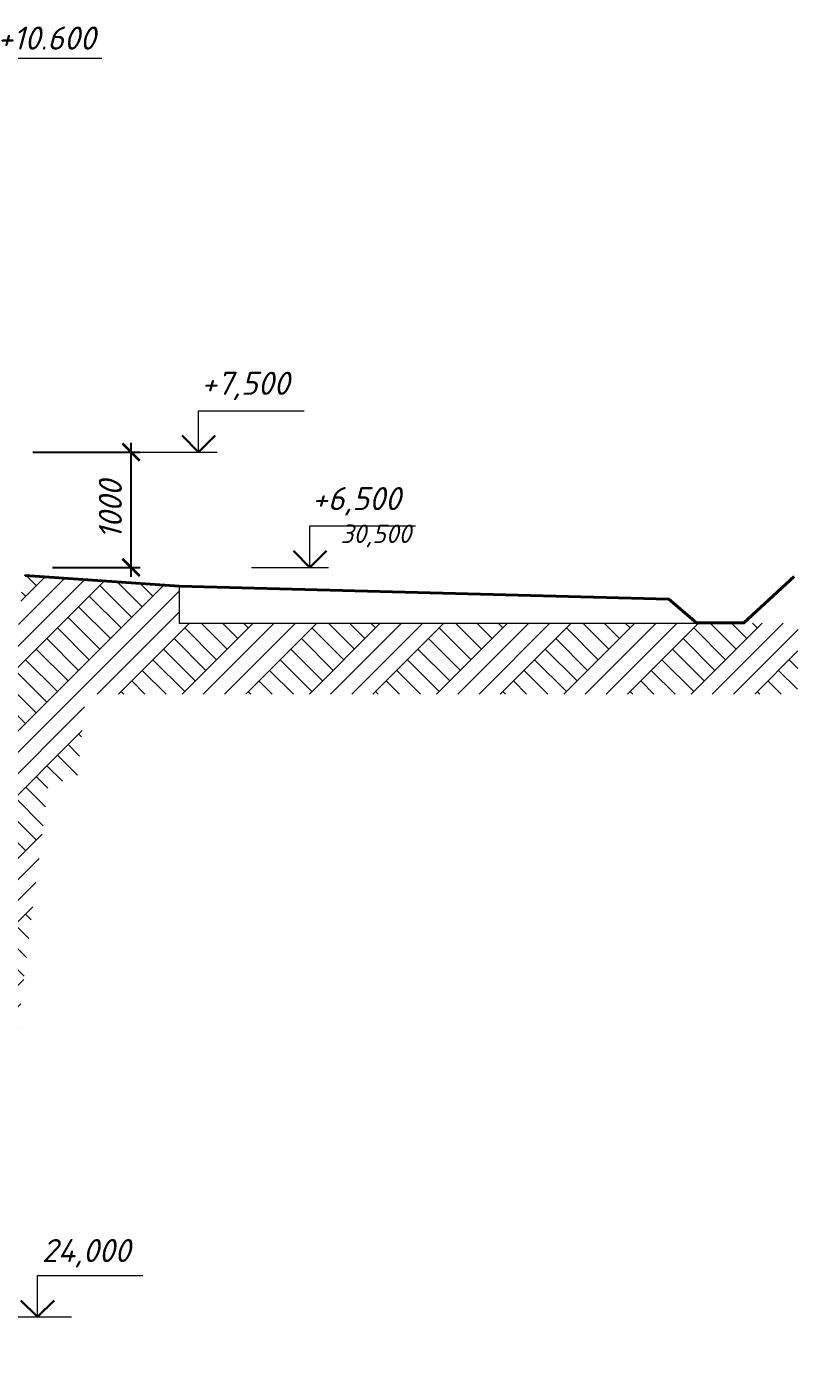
# Model space of a CAD drawing. Header units: millimetres. Extents: x -6419137 to 687965, y -598396 to 179722.
# Drawn here: x 650960 to 657651, y 79745 to 91261 of the extents above; entities that cross this region are included whole.
import ezdxf

# ---------------------------------------------------------------- set-up
doc = ezdxf.new("R2010")
doc.units = ezdxf.units.MM
doc.header["$MEASUREMENT"] = 0
for name, color, linetype, lineweight in [('подп стены Инжзащита_Ном._пера__99', 7, 'Continuous', 40), ('чертеж_Ном._пера__91', 250, 'Continuous', 5), ('чертеж_Ном._пера__96', 7, 'Continuous', 13), ('чертеж_Ном._пера__98', 7, 'Continuous', 35), ('Штриховка', 7, 'Continuous', 5), ('штриховка_Ном._пера__96', 7, 'Continuous', 13)]:
    doc.layers.add(name, color=color, linetype=linetype, lineweight=lineweight)
doc.layers.add('размеры', color=7, linetype='Continuous')
doc.layers.add('чертеж', color=7, linetype='Continuous')
doc.styles.get("Standard").update_dxf_attribs({"font": 'isocpeui.ttf'})
doc.dimstyles.get("Standard").update_dxf_attribs({"dimtxt": 150, "dimasz": 100, "dimexe": 100, "dimexo": 100, "dimgap": 80, "dimtad": 1, "dimtoh": 1, "dimdec": 0, "dimzin": 0, "dimdsep": 46, "dimtxsty": 'Standard', "dimblk": 'ARCHTICK', "dimblk2": 'ARCHTICK', "dimcen": 0.09, "dimdle": 100, "dimadec": 0, "dimazin": 0, "dimtfac": 1, "dimtdec": 0, "dimtofl": 0, "dimtmove": 0, "dimatfit": 3, "dimfxl": 1, "dimtolj": 1, "dimtzin": 0, "dimarcsym": 0})

# ---------------------------------------------------------------- blocks, each defined once
blk = doc.blocks.new('Отметка высоты (ГОСТ)[26]_3', base_point=(115341, -142))
at = {"layer": 'чертеж_Ном._пера__91', "linetype": 'Continuous'}
for p, q in [((115341, -142), (115341, 308)), ((115341, 308), (116483, 308)), ((114709, -142), (115541, -142))]:
    blk.add_line(p, q, dxfattribs=at)
at = {"layer": 'чертеж_Ном._пера__98', "linetype": 'Continuous', "lineweight": 30}
for q in [(115161, 38), (115521, 38)]:
    blk.add_line((115341, -142), q, dxfattribs=at)
blk = doc.blocks.new('_ArchTick')
at = {"color": 0, "linetype": 'ByBlock', "const_width": 0.15}
blk.add_lwpolyline([(-0.5, -0.5), (0.5, 0.5)], dxfattribs=at)
blk = doc.blocks.new('*D825')
at = {"layer": 'Defpoints', "color": 0, "transparency": 16777216}
for p in [(650964, 87570), (651866, 87570), (651136, 86570)]:
    blk.add_point(p, dxfattribs=at)
at = {"layer": 'размеры', "color": 0, "lineweight": -2, "transparency": 16777216}
for p, q in [((651866, 86490), (651866, 87650)), ((651014, 87570), (651946, 87570)), ((651186, 86570), (651946, 86570))]:
    blk.add_line(p, q, dxfattribs=at)
at = {"layer": 'размеры', "color": 0, "lineweight": -2, "transparency": 16777216, "xscale": 150, "yscale": 150, "zscale": 150}
for p, rotation in [((651866, 87570), 90), ((651866, 86570), 270)]:
    blk.add_blockref('_ArchTick', p, dxfattribs=dict(at, rotation=rotation))
at = {"layer": 'размеры', "color": 0, "transparency": 16777216, "insert": (651686, 87070), "char_height": 200, "attachment_point": 5, "rotation": 90}
blk.add_mtext('\\A1;1000', dxfattribs=at)

msp = doc.modelspace()

# ---------------------------------------------------------------- hatches: boundary and pattern name
at = {"layer": 'штриховка_Ном._пера__96', "linetype": 'Continuous'}
h = msp.add_hatch(dxfattribs=at)
h.set_pattern_fill('ГРУНТ_0003', color=256, style=0, pattern_type=2)
h.set_pattern_definition([(45, (575757.7, 80069.83), (-275.7716, 275.7716), []), (45, (575665.76, 80161.76), (-551.543, 551.543), []), (45, (575573.8, 80253.7), (-551.543, 551.543), []), (135, (575481.91, 80345.6), (91.92388, 91.92388), [390, -390])])
h.paths.add_polyline_path([(657650.8, 86086.4), (652283.3, 86086.4), (652283.3, 86404.9), (650929, 86500.4), (650798.5, 85069.8), (650498.5, 85069.8), (650287.9, 83069.8), (649986.2, 83069.8), (649986.2, 79867.8), (649513.9, 79868.6), (649513.7, 79867.8), (649139.2, 78563.9), (647942.7, 78563.9), (648159.9, 78095.2), (650308.2, 78095.2), (650488.2, 79369.8), (650481.7, 79369.8), (650568.6, 79813.4), (650569.8, 79832.2), (650602.1, 80033.1), (650797, 82369.8), (650857.2, 82369.8), (651151.9, 84715.3), (651396, 84715.3), (651473.9, 85471.1), (657640.9, 85471.1)])

# ---------------------------------------------------------------- linework, layer by layer
at = {"layer": 'подп стены Инжзащита_Ном._пера__99', "color": 34, "linetype": 'Continuous', "flags": 128}
msp.add_lwpolyline([(650948.4, 86499.1), (650948.4, 86499.1), (652283.3, 86407.7), (656526.9, 86296), (656768.6, 86088.7), (657178.4, 86088.7), (657612.7, 86491.9)], dxfattribs=at)
at = {"layer": 'чертеж_Ном._пера__96'}
msp.add_lwpolyline([(648709, 80069.8), (651350.5, 80069.8)], dxfattribs=at)
at = {"layer": 'Штриховка'}
msp.add_lwpolyline([(652283.3, 86407.7), (652283.3, 86086.4), (656969.5, 86086.4)], dxfattribs=at)

# ---------------------------------------------------------------- block references
at = {"layer": 'чертеж', "linetype": 'Continuous', "xscale": 0.8, "yscale": 0.8, "zscale": 0.8}
for p in [(652451.4, 87569.8), (653416.6, 86569.8), (651053.9, 80069.8)]:
    msp.add_blockref('Отметка высоты (ГОСТ)[26]_3', p, dxfattribs=at)
at = {"layer": 'чертеж_Ном._пера__96', "linetype": 'Continuous', "xscale": 0.8, "yscale": 0.8, "zscale": 0.8}
msp.add_blockref('Отметка высоты (ГОСТ)[26]_3', (650699.5, 90627.5), dxfattribs=at)

# ---------------------------------------------------------------- texts
at = {"layer": 'подп стены Инжзащита_Ном._пера__99'}
msp.add_text('+10.600', height=200, dxfattribs=at).set_placement((650706.1, 91061.5))
at = {"layer": 'чертеж_Ном._пера__96'}
for s, insert, char_height, attachment_point in [('+7,500', (653237.8, 88020.8), 200, 9), ('+6,500', (654203, 87020.8), 200, 9), ('{\\C5;30,500}', (654293.3, 86745.1), 160, 9), ('{\\C5;24,000\\A1;\\H0.66x;\\S^  ;}', (651092.4, 80499), 200, 7)]:
    msp.add_mtext(s, dxfattribs=dict(at, insert=insert, char_height=char_height, attachment_point=attachment_point))

# ---------------------------------------------------------------- dimensions: what is measured, and where the dimension line sits
at = {"layer": 'размеры'}
dim = msp.add_linear_dim(base=(651866.4, 87569.8), p1=(651136.1, 86569.8), p2=(650963.9, 87569.8), angle=90, dimstyle='Standard', override={"dimtxt": 200, "dimasz": 150, "dimexe": 80, "dimexo": 50, "dimgap": 80, "dimtad": 1, "dimtih": 0, "dimdec": 0, "dimblk": 'ArchTick', "dimdle": 80, "dimtdec": 0, "dimtmove": 1}, dxfattribs=at)
dim.commit()
dim.dimension.update_dxf_attribs({"geometry": '*D825', "text_midpoint": (651866.4, 87069.8), "dimtype": 160})

doc.saveas('drawing.dxf')
